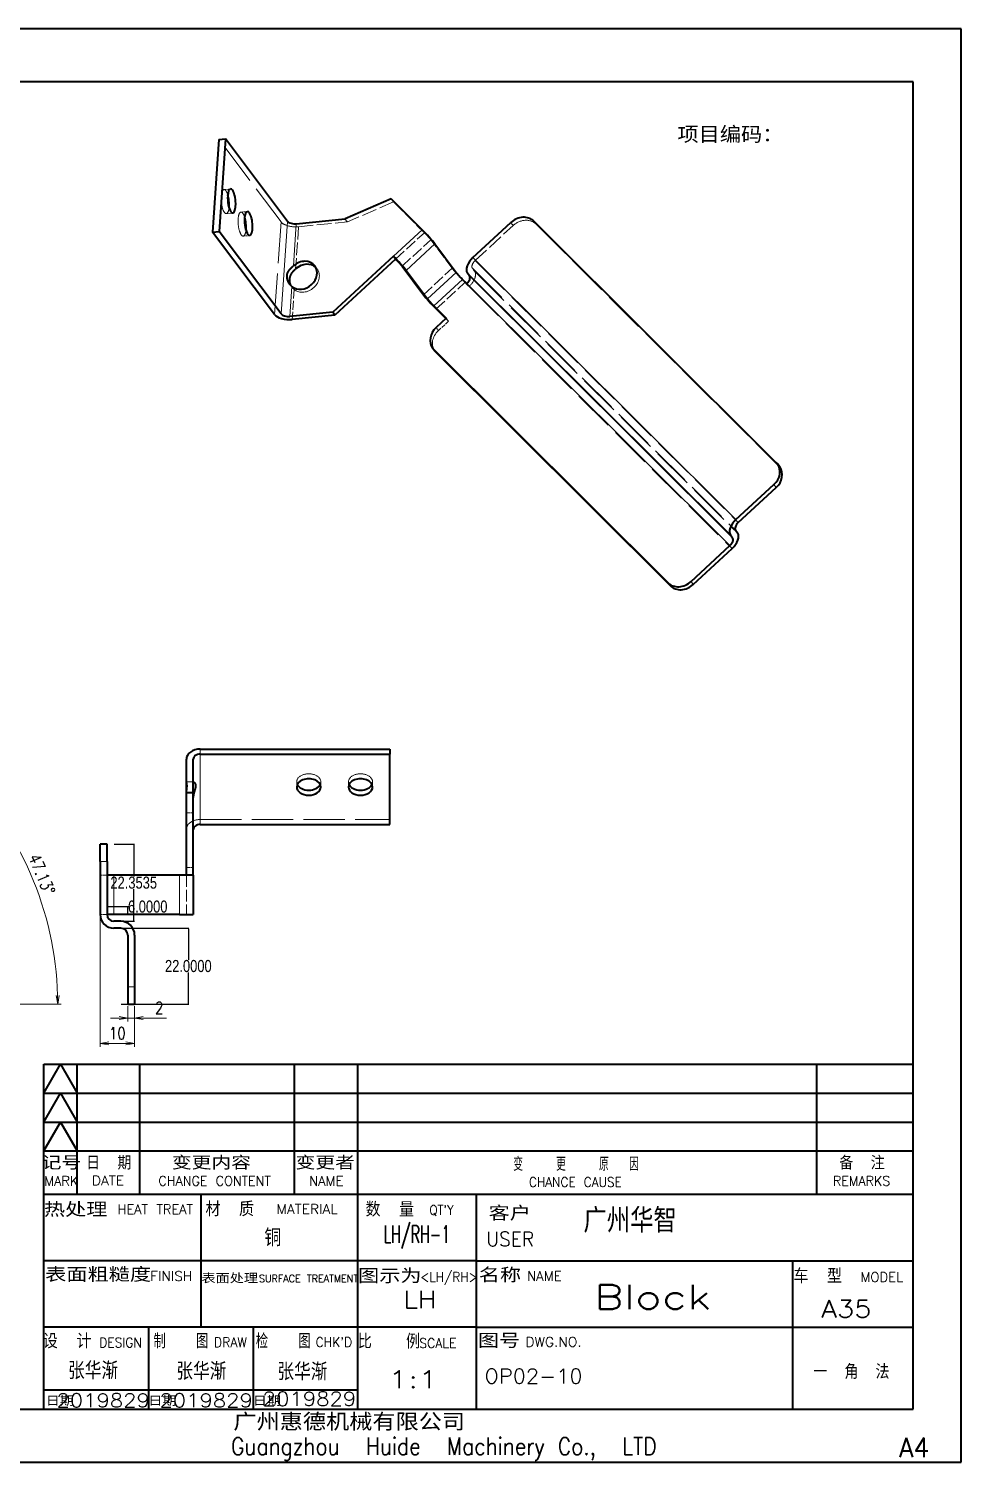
# Model space of a CAD drawing. Extents: x 101112 to 102986, y -48524 to -47445.
# Drawn here: x 102715.4 to 102985.8, y -48370.8 to -47955 of the extents above; entities that cross this region are included whole.
import ezdxf
from ezdxf.enums import TextEntityAlignment as Align

# ---------------------------------------------------------------- set-up
doc = ezdxf.new("R2010")
doc.units = 0
doc.header["$MEASUREMENT"] = 0
doc.linetypes.add('DASHED', pattern=[15, 12, -3])
doc.styles.add('DIM', font='romans.shx', dxfattribs={"width": 0.8, "bigfont": 'bigfont.shx'})
doc.styles.add('HD', font='txt.shx', dxfattribs={"bigfont": 'gbcbig.shx'})
doc.styles.get("Standard").update_dxf_attribs({"font": 'FSGB2312.ttf', "width": 0.8, "height": 3.5})
doc.dimstyles.new('DEH 1-1', dxfattribs={"dimtxt": 3.5, "dimasz": 2.5, "dimexe": 1, "dimexo": 0.625, "dimgap": 1.2, "dimtad": 3, "dimdsep": 46, "dimtxsty": 'DIM', "dimblk": 'OPEN', "dimcen": 0, "dimclrd": 8, "dimclre": 8, "dimclrt": 2, "dimazin": 2, "dimtfac": 0.5, "dimtmove": 0, "dimatfit": 3, "dimldrblk": 'OPEN', "dimfxl": 0, "dimtolj": 2, "dimlwd": 13, "dimlwe": 13, "dimarcsym": 0})
doc.dimstyles.new('DEH 1-1$0', dxfattribs={"dimtxt": 3.5, "dimasz": 2.5, "dimexe": 1, "dimexo": 0.625, "dimgap": 1.2, "dimtad": 3, "dimdsep": 46, "dimtxsty": 'DIM', "dimblk": 'OPEN', "dimcen": 0, "dimclrd": 8, "dimclre": 8, "dimclrt": 2, "dimazin": 2, "dimtfac": 0.5, "dimtmove": 0, "dimatfit": 3, "dimldrblk": 'OPEN', "dimfxl": 0, "dimtolj": 2, "dimlwd": 13, "dimlwe": 13, "dimarcsym": 0})
doc.dimstyles.get("Standard").update_dxf_attribs({"dimtxt": 0.18, "dimasz": 0.18, "dimexe": 0.18, "dimexo": 0.0625, "dimgap": 0.09, "dimtad": 0, "dimtih": 1, "dimtoh": 1, "dimdec": 4, "dimzin": 0, "dimdsep": 46, "dimtxsty": 'Standard', "dimcen": 0.09, "dimadec": 0, "dimazin": 0, "dimtfac": 1, "dimtdec": 4, "dimtofl": 0, "dimtmove": 0, "dimatfit": 3, "dimfxl": 0, "dimtolj": 1, "dimtzin": 0, "dimarcsym": 0})

# ---------------------------------------------------------------- blocks, each defined once
blk = doc.blocks.new('_Open')
at = {"color": 0, "linetype": 'ByBlock', "lineweight": -2}
for p, q in [((-1, 0.17), (0, 0)), ((-1, -0.17), (0, 0)), ((0, 0), (-1, 0))]:
    blk.add_line(p, q, dxfattribs=at)
blk = doc.blocks.new('*D295')
at = {"color": 8, "linetype": 'ByBlock', "lineweight": 13, "transparency": 16777216}
for p, q in [((102744.11, -48238.48), (102744.11, -48242.93)), ((102746.11, -48238.48), (102746.11, -48242.93)), ((102741.61, -48241.93), (102739.11, -48241.93)), ((102744.11, -48241.93), (102746.11, -48241.93)), ((102748.61, -48241.93), (102755.38, -48241.93))]:
    blk.add_line(p, q, dxfattribs=at)
at = {"layer": 'Defpoints', "color": 0, "transparency": 16777216}
for p in [(102744.11, -48237.86), (102746.11, -48237.86), (102746.11, -48241.93)]:
    blk.add_point(p, dxfattribs=at)
at = {"color": 8, "lineweight": 13, "transparency": 16777216, "xscale": 2.5, "yscale": 2.5, "zscale": 2.5}
blk.add_blockref('_Open', (102744.11, -48241.93), dxfattribs=at)
at = {"color": 8, "lineweight": 13, "transparency": 16777216, "xscale": 2.5, "yscale": 2.5, "zscale": 2.5, "rotation": 180}
blk.add_blockref('_Open', (102746.11, -48241.93), dxfattribs=at)
at = {"color": 2, "transparency": 16777216, "insert": (102753.24, -48238.98), "char_height": 3.5, "attachment_point": 5, "style": 'DIM'}
blk.add_mtext('\\A2;2', dxfattribs=at)
blk = doc.blocks.new('*D296')
at = {"color": 8, "linetype": 'ByBlock', "lineweight": 13, "transparency": 16777216}
for p, q in [((102736.11, -48212.48), (102736.11, -48250.28)), ((102746.11, -48238.48), (102746.11, -48250.28)), ((102743.61, -48249.28), (102738.61, -48249.28))]:
    blk.add_line(p, q, dxfattribs=at)
at = {"layer": 'Defpoints', "color": 0, "transparency": 16777216}
for p in [(102736.11, -48211.86), (102746.11, -48237.86), (102736.11, -48249.28)]:
    blk.add_point(p, dxfattribs=at)
at = {"color": 8, "lineweight": 13, "transparency": 16777216, "xscale": 2.5, "yscale": 2.5, "zscale": 2.5, "rotation": 180}
blk.add_blockref('_Open', (102736.11, -48249.28), dxfattribs=at)
at = {"color": 8, "lineweight": 13, "transparency": 16777216, "xscale": 2.5, "yscale": 2.5, "zscale": 2.5}
blk.add_blockref('_Open', (102746.11, -48249.28), dxfattribs=at)
at = {"color": 2, "transparency": 16777216, "insert": (102741.11, -48246.33), "char_height": 3.5, "attachment_point": 5, "style": 'DIM'}
blk.add_mtext('\\A2;10', dxfattribs=at)
blk = doc.blocks.new('*D297')
at = {"color": 8, "lineweight": 13, "transparency": 16777216}
for p, q in [((102676.81, -48186.81), (102694.33, -48167.95)), ((102633.07, -48237.86), (102724.82, -48237.86))]:
    blk.add_line(p, q, dxfattribs=at)
blk.add_arc((102629.42, -48237.86), 94.39, 1.5175, 45.6086, dxfattribs=at)
at = {"layer": 'Defpoints', "color": 0, "transparency": 16777216}
for p in [(102676.39, -48187.27), (102709.98, -48188.65), (102666.18, -48198.26), (102514.45, -48237.86), (102632.45, -48237.86)]:
    blk.add_point(p, dxfattribs=at)
at = {"color": 8, "lineweight": 13, "transparency": 16777216, "xscale": 2.5, "yscale": 2.5, "zscale": 2.5}
for p, rotation in [((102693.65, -48168.68), 136.3673585992794), ((102723.82, -48237.86), 270.7587577029828)]:
    blk.add_blockref('_Open', p, dxfattribs=dict(at, rotation=rotation))
at = {"color": 2, "transparency": 16777216, "insert": (102719.2, -48200.23), "char_height": 3.5, "attachment_point": 5, "rotation": 292.7382, "style": 'DIM'}
blk.add_mtext('\\A2;47.13\\M+1818B', dxfattribs=at)
blk = doc.blocks.new('*D342')
at = {"color": 0, "linetype": 'ByBlock', "lineweight": -2, "transparency": 16777216}
for p, q in [((102742.17, -48215.86), (102761.87, -48215.86)), ((102761.69, -48216.04), (102761.69, -48225.02)), ((102761.69, -48237.68), (102761.69, -48228.7)), ((102742.17, -48237.86), (102761.87, -48237.86))]:
    blk.add_line(p, q, dxfattribs=at)
at = {"color": 0, "transparency": 16777216}
for points in [[(102761.66, -48216.04), (102761.72, -48216.04), (102761.69, -48215.86)], [(102761.66, -48237.68), (102761.72, -48237.68), (102761.69, -48237.86)]]:
    blk.add_solid(points, dxfattribs=at)
at = {"layer": 'Defpoints', "color": 0, "transparency": 16777216}
for p in [(102742.11, -48215.86), (102742.11, -48237.86), (102761.69, -48237.86)]:
    blk.add_point(p, dxfattribs=at)
at = {"color": 0, "transparency": 16777216, "insert": (102761.69, -48226.86), "char_height": 3.5, "attachment_point": 5}
blk.add_mtext('\\A1;22.0000', dxfattribs=at)
blk = doc.blocks.new('*D343')
at = {"color": 0, "linetype": 'ByBlock', "lineweight": -2, "transparency": 16777216}
for p, q in [((102738.11, -48211.8), (102738.11, -48209.44)), ((102738.29, -48209.62), (102743.93, -48209.62)), ((102744.11, -48211.8), (102744.11, -48209.44)), ((102744.11, -48209.62), (102744.29, -48209.62))]:
    blk.add_line(p, q, dxfattribs=at)
at = {"color": 0, "transparency": 16777216}
for points in [[(102738.29, -48209.59), (102738.29, -48209.65), (102738.11, -48209.62)], [(102743.93, -48209.59), (102743.93, -48209.65), (102744.11, -48209.62)]]:
    blk.add_solid(points, dxfattribs=at)
at = {"layer": 'Defpoints', "color": 0, "transparency": 16777216}
for p in [(102738.11, -48211.86), (102744.11, -48209.62), (102744.11, -48211.86)]:
    blk.add_point(p, dxfattribs=at)
at = {"color": 0, "transparency": 16777216, "insert": (102749.91, -48209.62), "char_height": 3.5, "attachment_point": 5}
blk.add_mtext('\\A1;6.0000', dxfattribs=at)
blk = doc.blocks.new('*D345')
at = {"color": 0, "linetype": 'ByBlock', "lineweight": -2, "transparency": 16777216}
for p, q in [((102740.17, -48191.5), (102746.03, -48191.5)), ((102745.85, -48191.68), (102745.85, -48200.84)), ((102745.85, -48213.68), (102745.85, -48204.52)), ((102740.17, -48213.86), (102746.03, -48213.86))]:
    blk.add_line(p, q, dxfattribs=at)
at = {"color": 0, "transparency": 16777216}
for points in [[(102745.82, -48191.68), (102745.88, -48191.68), (102745.85, -48191.5)], [(102745.82, -48213.68), (102745.88, -48213.68), (102745.85, -48213.86)]]:
    blk.add_solid(points, dxfattribs=at)
at = {"layer": 'Defpoints', "color": 0, "transparency": 16777216}
for p in [(102740.11, -48191.5), (102745.85, -48191.5), (102740.11, -48213.86)]:
    blk.add_point(p, dxfattribs=at)
at = {"color": 0, "transparency": 16777216, "insert": (102745.85, -48202.68), "char_height": 3.5, "attachment_point": 5}
blk.add_mtext('\\A1;22.3535', dxfattribs=at)

msp = doc.modelspace()

# ---------------------------------------------------------------- linework, layer by layer
at = {"color": 30, "lineweight": 35}
for p, q in [((102985.82799, -47954.98158), (102397.82799, -47954.98158)), ((102985.82799, -48370.78158), (102985.82799, -47954.98158)), ((102770.57556, -47987.11158), (102768.71146, -48013.97976)), ((102772.46133, -47986.92749), (102770.59722, -48013.79567)), ((102790.46146, -48010.86467), (102772.46133, -47986.92749)), ((102932.17584, -48080.8591), (102861.84917, -48010.79991)), ((102786.71159, -48037.91694), (102768.71146, -48013.97976)), ((102788.59736, -48037.73285), (102770.59722, -48013.79567)), ((102821.14737, -48020.9641), (102803.54883, -48037.20763)), ((102821.80192, -48021.83454), (102804.20338, -48038.07807)), ((102832.8616, -48048.02923), (102900.80432, -48115.71353)), ((102901.45887, -48116.58397), (102833.51615, -48048.89967)), ((102765.11069, -48163.92673), (102820.11069, -48163.92673)), ((102765.11069, -48165.39244), (102820.11069, -48165.39244)), ((102820.11069, -48185.80405), (102820.11069, -48165.39244)), ((102761.11069, -48200.50467), (102761.11069, -48176.50467)), ((102763.11069, -48200.50467), (102763.11069, -48176.50467)), ((102765.11069, -48185.80405), (102820.11069, -48185.80405)), ((102397.82799, -48370.78158), (102985.82799, -48370.78158))]:
    msp.add_line(p, q, dxfattribs=at)
at = {"color": 7, "lineweight": 35}
for p, q in [((102985.82799, -47954.98158), (102397.82799, -47954.98158)), ((102985.82799, -48370.78158), (102985.82799, -47954.98158)), ((102971.82799, -47970.38158), (102425.82799, -47970.38158)), ((102971.82799, -48355.38158), (102971.82799, -47970.38158)), ((102971.82799, -48293.08158), (102719.82799, -48293.08158)), ((102425.82799, -48355.38158), (102971.82799, -48355.38158)), ((102397.82799, -48370.78158), (102985.82799, -48370.78158))]:
    msp.add_line(p, q, dxfattribs=at)
at = {"color": 30, "lineweight": 35, "ltscale": 0.047368}
for p, q in [((102770.57556, -47987.11158), (102772.46133, -47986.92749)), ((102768.71146, -48013.97976), (102770.59722, -48013.79567))]:
    msp.add_line(p, q, dxfattribs=at)
at = {"color": 30, "linetype": 'DASHED', "lineweight": 13}
for p, q in [((102788.57569, -48011.04875), (102770.57556, -47987.11158)), ((102788.57569, -48011.04875), (102786.71159, -48037.91694)), ((102862.50372, -48011.67035), (102932.83039, -48081.72954)), ((102844.04633, -48024.46208), (102920.33289, -48100.45849)), ((102844.85833, -48022.23801), (102921.14489, -48098.23442)), ((102844.70088, -48025.33253), (102920.98744, -48101.32893)), ((102843.07689, -48029.78066), (102919.36345, -48105.77707)), ((102765.11069, -48184.33834), (102765.11069, -48163.92673)), ((102765.11069, -48184.33834), (102820.11069, -48184.33834))]:
    msp.add_line(p, q, dxfattribs=at)
at = {"color": 30, "linetype": 'DASHED', "lineweight": 13, "ltscale": 0.047368}
for p, q in [((102772.02313, -48001.65722), (102773.90889, -48001.47313)), ((102776.93225, -48008.18554), (102778.81802, -48008.00145)), ((102772.70329, -48008.6241), (102774.58906, -48008.44001)), ((102777.61242, -48015.15242), (102779.49819, -48014.96833))]:
    msp.add_line(p, q, dxfattribs=at)
at = {"color": 30, "lineweight": 35, "ltscale": 0.364715}
msp.add_line((102820.53272, -48004.37408), (102807.14503, -48010.17036), dxfattribs=at)
at = {"color": 30, "linetype": 'DASHED', "lineweight": 13, "ltscale": 0.364715}
msp.add_line((102821.18727, -48005.24453), (102807.79958, -48011.0408), dxfattribs=at)
at = {"color": 30, "lineweight": 35, "ltscale": 0.31547}
msp.add_line((102829.47256, -48013.27991), (102820.53272, -48004.37408), dxfattribs=at)
at = {"color": 30, "linetype": 'DASHED', "lineweight": 13, "ltscale": 0.027227}
for p, q in [((102820.53272, -48004.37408), (102821.18727, -48005.24453)), ((102807.14503, -48010.17036), (102807.79958, -48011.0408)), ((102855.85741, -48012.08581), (102855.20286, -48011.21537)), ((102862.50372, -48011.67035), (102861.84917, -48010.79991)), ((102798.37062, -48023.79556), (102799.02517, -48024.666)), ((102844.70088, -48025.33253), (102844.04633, -48024.46208)), ((102843.07689, -48029.78066), (102842.42234, -48028.91022)), ((102837.13566, -48039.83974), (102836.48111, -48038.9693)), ((102834.20257, -48042.54699), (102833.54802, -48041.67655)), ((102932.83039, -48081.72954), (102932.17584, -48080.8591))]:
    msp.add_line(p, q, dxfattribs=at)
at = {"color": 30, "linetype": 'DASHED', "lineweight": 13, "ltscale": 0.31547}
msp.add_line((102821.18727, -48005.24453), (102830.12711, -48014.15036), dxfattribs=at)
at = {"color": 30, "lineweight": 13}
for p, q in [((102790.46146, -48010.86467), (102788.59736, -48037.73285)), ((102844.20378, -48021.36757), (102920.49034, -48097.36398)), ((102842.42234, -48028.91022), (102918.7089, -48104.90663)), ((102842.57979, -48025.81571), (102918.86635, -48101.81212)), ((102843.23434, -48026.68615), (102919.5209, -48102.68256)), ((102765.11069, -48185.80405), (102765.11069, -48165.39244))]:
    msp.add_line(p, q, dxfattribs=at)
at = {"color": 30, "lineweight": 13, "ltscale": 0.306268}
msp.add_line((102793.00178, -48011.55102), (102792.15386, -48023.77237), dxfattribs=at)
at = {"color": 30, "linetype": 'DASHED', "lineweight": 13, "ltscale": 0.306268}
msp.add_line((102793.65633, -48012.42146), (102792.80841, -48024.64281), dxfattribs=at)
at = {"color": 30, "lineweight": 35, "ltscale": 0.355262}
msp.add_line((102793.00178, -48011.55102), (102807.14503, -48010.17036), dxfattribs=at)
at = {"color": 30, "linetype": 'DASHED', "lineweight": 13, "ltscale": 0.355262}
msp.add_line((102793.65633, -48012.42146), (102807.79958, -48011.0408), dxfattribs=at)
at = {"color": 30, "lineweight": 35, "ltscale": 0.374205}
for p, q in [((102844.20378, -48021.36757), (102855.20286, -48011.21537)), ((102920.49034, -48097.36398), (102931.48942, -48087.21177)), ((102921.14489, -48098.23442), (102932.14397, -48088.08222))]:
    msp.add_line(p, q, dxfattribs=at)
at = {"color": 30, "linetype": 'DASHED', "lineweight": 13, "ltscale": 0.374205}
msp.add_line((102844.85833, -48022.23801), (102855.85741, -48012.08581), dxfattribs=at)
at = {"color": 30, "lineweight": 13, "ltscale": 0.283235}
for p, q in [((102821.14737, -48020.9641), (102829.47256, -48013.27991)), ((102824.84042, -48025.07987), (102833.16561, -48017.39569)), ((102831.05865, -48033.34908), (102839.38384, -48025.66489)), ((102832.90518, -48035.40696), (102841.23037, -48027.72278))]:
    msp.add_line(p, q, dxfattribs=at)
at = {"color": 30, "linetype": 'DASHED', "lineweight": 13, "ltscale": 0.283235}
for p, q in [((102821.80192, -48021.83454), (102830.12711, -48014.15036)), ((102823.64844, -48023.89243), (102831.97363, -48016.20824)), ((102829.86667, -48032.16163), (102838.19186, -48024.47745)), ((102833.55973, -48036.27741), (102841.88492, -48028.59322))]:
    msp.add_line(p, q, dxfattribs=at)
at = {"color": 30, "linetype": 'DASHED', "lineweight": 13, "ltscale": 0.258658}
msp.add_line((102838.19186, -48024.47745), (102831.97363, -48016.20824), dxfattribs=at)
at = {"color": 30, "lineweight": 35, "ltscale": 0.258658}
for p, q in [((102833.16561, -48017.39569), (102839.38384, -48025.66489)), ((102823.64844, -48023.89243), (102829.86667, -48032.16163)), ((102824.84042, -48025.07987), (102831.05865, -48033.34908))]:
    msp.add_line(p, q, dxfattribs=at)
at = {"color": 30, "lineweight": 35, "ltscale": 0.027227}
for p, q in [((102821.80192, -48021.83454), (102821.14737, -48020.9641)), ((102843.23434, -48026.68615), (102842.57979, -48025.81571)), ((102804.20338, -48038.07807), (102803.54883, -48037.20763)), ((102833.18642, -48048.5208), (102832.53186, -48047.65036)), ((102933.16013, -48082.10841), (102932.50558, -48081.23797)), ((102918.86635, -48101.81212), (102919.5209, -48102.68256)), ((102920.33289, -48100.45849), (102920.98744, -48101.32893))]:
    msp.add_line(p, q, dxfattribs=at)
at = {"color": 30, "lineweight": 35, "ltscale": 0.042063}
msp.add_line((102842.42234, -48028.91022), (102841.23037, -48027.72278), dxfattribs=at)
at = {"color": 30, "linetype": 'DASHED', "lineweight": 13, "ltscale": 0.042063}
msp.add_line((102843.07689, -48029.78066), (102841.88492, -48028.59322), dxfattribs=at)
at = {"color": 30, "lineweight": 13, "ltscale": 0.216492}
msp.add_line((102791.73704, -48029.78028), (102791.13767, -48038.4192), dxfattribs=at)
at = {"color": 30, "linetype": 'DASHED', "lineweight": 13, "ltscale": 0.027959}
msp.add_line((102791.1431, -48029.15897), (102791.81526, -48030.05282), dxfattribs=at)
at = {"color": 30, "linetype": 'DASHED', "lineweight": 13, "ltscale": 0.216492}
msp.add_line((102792.39159, -48030.65072), (102791.79222, -48039.28964), dxfattribs=at)
at = {"color": 30, "lineweight": 35, "ltscale": 0.311754}
for p, q in [((102803.54883, -48037.20763), (102791.13767, -48038.4192)), ((102804.20338, -48038.07807), (102791.79222, -48039.28964))]:
    msp.add_line(p, q, dxfattribs=at)
at = {"color": 30, "lineweight": 35, "ltscale": 0.126188}
msp.add_line((102832.90518, -48035.40696), (102836.48111, -48038.9693), dxfattribs=at)
at = {"color": 30, "lineweight": 35, "ltscale": 0.099075}
msp.add_line((102833.55973, -48036.27741), (102836.36732, -48039.07432), dxfattribs=at)
at = {"color": 30, "lineweight": 35, "ltscale": 0.099788}
msp.add_line((102836.48111, -48038.9693), (102833.54802, -48041.67655), dxfattribs=at)
at = {"color": 30, "linetype": 'DASHED', "lineweight": 13, "ltscale": 0.099788}
msp.add_line((102837.13566, -48039.83974), (102834.20257, -48042.54699), dxfattribs=at)
at = {"color": 30, "linetype": 'DASHED', "lineweight": 13, "ltscale": 0.027113}
msp.add_line((102836.36732, -48039.07432), (102837.13566, -48039.83974), dxfattribs=at)
at = {"color": 30, "lineweight": 13, "ltscale": 0.027227}
for p, q in [((102833.51615, -48048.89967), (102832.8616, -48048.02923)), ((102932.14397, -48088.08222), (102931.48942, -48087.21177)), ((102900.80432, -48115.71353), (102901.45887, -48116.58397)), ((102907.45062, -48115.29807), (102908.10517, -48116.16851))]:
    msp.add_line(p, q, dxfattribs=at)
at = {"color": 30, "lineweight": 35, "ltscale": 0.383023}
for p, q in [((102907.45062, -48115.29807), (102918.7089, -48104.90663)), ((102908.10517, -48116.16851), (102919.36345, -48105.77707))]:
    msp.add_line(p, q, dxfattribs=at)
at = {"color": 30, "lineweight": 35, "ltscale": 0.036643}
msp.add_line((102820.11069, -48163.92673), (102820.11069, -48165.39244), dxfattribs=at)
at = {"color": 30, "lineweight": 35, "ltscale": 0.241163}
for p, q in [((102761.11069, -48176.50467), (102761.11069, -48166.85815)), ((102763.11069, -48176.50467), (102763.11069, -48166.85815))]:
    msp.add_line(p, q, dxfattribs=at)
at = {"color": 30, "linetype": 'DASHED', "lineweight": 13, "ltscale": 0.05028}
msp.add_line((102763.13299, -48173.40173), (102761.1218, -48173.40173), dxfattribs=at)
at = {"color": 30, "linetype": 'DASHED', "lineweight": 13, "ltscale": 0.036643}
for p, q in [((102793.11069, -48173.45215), (102793.11069, -48174.91786)), ((102800.11069, -48173.45215), (102800.11069, -48174.91786)), ((102808.11069, -48173.45215), (102808.11069, -48174.91786)), ((102815.11069, -48173.45215), (102815.11069, -48174.91786))]:
    msp.add_line(p, q, dxfattribs=at)
at = {"color": 30, "lineweight": 35, "ltscale": 0.05}
for p, q in [((102761.11069, -48176.50467), (102763.11069, -48176.50467)), ((102738.11069, -48191.50467), (102736.11069, -48191.50467)), ((102740.11069, -48200.50467), (102738.11069, -48200.50467)), ((102740.11069, -48211.85815), (102738.11069, -48211.85815)), ((102742.11069, -48213.85815), (102740.11069, -48213.85815)), ((102742.11069, -48215.85815), (102740.11069, -48215.85815)), ((102744.11069, -48237.85815), (102746.11069, -48237.85815))]:
    msp.add_line(p, q, dxfattribs=at)
at = {"color": 30, "linetype": 'DASHED', "lineweight": 13, "ltscale": 0.05}
for p, q in [((102763.11069, -48182.40173), (102761.11069, -48182.40173)), ((102736.11069, -48196.50467), (102738.11069, -48196.50467)), ((102763.11069, -48198.26255), (102761.11069, -48198.26255)), ((102736.11069, -48200.50467), (102738.11069, -48200.50467)), ((102736.11069, -48211.85815), (102738.11069, -48211.85815)), ((102744.11069, -48232.85815), (102746.11069, -48232.85815))]:
    msp.add_line(p, q, dxfattribs=at)
at = {"color": 30, "lineweight": 35, "ltscale": 0.125}
for p, q in [((102736.11069, -48196.50467), (102736.11069, -48191.50467)), ((102738.11069, -48196.50467), (102738.11069, -48191.50467)), ((102744.11069, -48232.85815), (102744.11069, -48237.85815)), ((102746.11069, -48232.85815), (102746.11069, -48237.85815))]:
    msp.add_line(p, q, dxfattribs=at)
at = {"color": 30, "lineweight": 35, "ltscale": 0.383837}
for p, q in [((102736.11069, -48196.50467), (102736.11069, -48211.85815)), ((102738.11069, -48196.50467), (102738.11069, -48211.85815))]:
    msp.add_line(p, q, dxfattribs=at)
at = {"color": 30, "lineweight": 13, "ltscale": 0.05}
for p, q in [((102738.11069, -48196.50467), (102736.11069, -48196.50467)), ((102744.11069, -48232.85815), (102746.11069, -48232.85815))]:
    msp.add_line(p, q, dxfattribs=at)
at = {"color": 30, "linetype": 'DASHED', "lineweight": 13, "ltscale": 0.283837}
for p, q in [((102740.11069, -48200.50467), (102740.11069, -48211.85815)), ((102759.11069, -48200.50467), (102759.11069, -48211.85815)), ((102761.11069, -48200.50467), (102761.11069, -48211.85815))]:
    msp.add_line(p, q, dxfattribs=at)
at = {"color": 30, "lineweight": 13, "ltscale": 0.283837}
for p, q in [((102740.11069, -48200.50467), (102740.11069, -48211.85815)), ((102759.11069, -48200.50467), (102759.11069, -48211.85815))]:
    msp.add_line(p, q, dxfattribs=at)
at = {"color": 30, "lineweight": 35, "ltscale": 0.475}
for p, q in [((102759.11069, -48200.50467), (102740.11069, -48200.50467)), ((102759.11069, -48211.85815), (102740.11069, -48211.85815))]:
    msp.add_line(p, q, dxfattribs=at)
at = {"color": 30, "lineweight": 35, "ltscale": 0.1}
for p, q in [((102763.11069, -48200.50467), (102759.11069, -48200.50467)), ((102759.11069, -48211.85815), (102763.11069, -48211.85815))]:
    msp.add_line(p, q, dxfattribs=at)
at = {"color": 30, "lineweight": 35, "ltscale": 0.283837}
msp.add_line((102763.11069, -48200.50467), (102763.11069, -48211.85815), dxfattribs=at)
at = {"color": 30, "lineweight": 35, "ltscale": 0.375}
for p, q in [((102744.11069, -48217.85815), (102744.11069, -48232.85815)), ((102746.11069, -48217.85815), (102746.11069, -48232.85815))]:
    msp.add_line(p, q, dxfattribs=at)
at = {"color": 9, "lineweight": 35}
for p, q in [((102719.82799, -48255.28158), (102971.82799, -48255.28158)), ((102719.82799, -48355.38158), (102719.82799, -48255.28158)), ((102729.42915, -48293.08158), (102729.42915, -48255.28158)), ((102747.62915, -48293.08158), (102747.62915, -48255.28158)), ((102792.42915, -48293.08158), (102792.42915, -48255.28158)), ((102810.82799, -48355.38158), (102810.82799, -48255.28158)), ((102943.82799, -48255.28158), (102943.82799, -48293.08158)), ((102719.82799, -48263.68158), (102971.82799, -48263.68158)), ((102719.82799, -48272.08158), (102971.82799, -48272.08158)), ((102719.82799, -48280.48158), (102971.82799, -48280.48158)), ((102719.82799, -48280.48158), (102971.82799, -48280.48158)), ((102971.82799, -48293.08158), (102719.82799, -48293.08158)), ((102845.12799, -48293.08158), (102845.12799, -48355.38158)), ((102845.12799, -48312.33158), (102719.82799, -48312.33158)), ((102845.12799, -48312.33158), (102971.82799, -48312.33158)), ((102936.82799, -48312.33158), (102936.82799, -48355.38158)), ((102845.12799, -48331.58158), (102719.82799, -48331.58158)), ((102750.17999, -48331.58158), (102750.17999, -48355.38158)), ((102780.50399, -48331.58158), (102780.50399, -48355.38158)), ((102845.12799, -48331.58158), (102971.82799, -48331.58158)), ((102719.82799, -48349.78158), (102810.82799, -48349.78158))]:
    msp.add_line(p, q, dxfattribs=at)
at = {"color": 9, "lineweight": 35, "ltscale": 0.241875}
for p, q in [((102719.82799, -48263.68158), (102724.62857, -48255.28158)), ((102724.62857, -48255.28158), (102729.42915, -48263.68158)), ((102719.82799, -48272.08158), (102724.62857, -48263.68158)), ((102724.62857, -48263.68158), (102729.42915, -48272.08158)), ((102719.82799, -48280.48158), (102724.62857, -48272.08158)), ((102724.62857, -48272.08158), (102729.42915, -48280.48158))]:
    msp.add_line(p, q, dxfattribs=at)
at = {"color": 9, "lineweight": 35, "ltscale": 0.48125}
for p, q in [((102765.32799, -48293.08158), (102765.32799, -48312.33158)), ((102765.32799, -48312.33158), (102765.32799, -48331.58158))]:
    msp.add_line(p, q, dxfattribs=at)
at = {"color": 30, "lineweight": 35}
for centre, radius, start, end in [((102793.91583, -48027.10705), 3.44904, 216.5028309, 230.818556), ((102763.12942, -48173.42049), 0.01884, 79.2357492, 181.8221382), ((102740.11069, -48211.85815), 4, 180, 270), ((102740.11069, -48211.85815), 2, 180, 270), ((102742.11069, -48217.85815), 4, 0, 90), ((102742.11069, -48217.85815), 2, 0, 90)]:
    msp.add_arc(centre, radius, start, end, dxfattribs=at)
at = {"color": 30, "linetype": 'DASHED', "lineweight": 13}
for centre, radius, start, end in [((102794.74527, -48027.85243), 3.66426, 208.1486835, 216.9060565), ((102794.47341, -48028.06915), 3.31657, 216.7325866, 231.1166814), ((102761.12575, -48173.41616), 0.01535, 105.3276017, 198.1374184)]:
    msp.add_arc(centre, radius, start, end, dxfattribs=at)
for centre, major_axis, ratio, start_param, end_param in [((102772.36321, -48005.14068), (-0.34005, 3.48344), 0.320152818, 1.087207176, 2.658003503), ((102772.36321, -48005.14068), (0.34005, -3.48344), 0.320152818, 3.141618791, 4.22879983), ((102772.36321, -48005.14068), (0.34005, -3.48344), 0.320152818, 2.658003503, 3.141618791), ((102772.36321, -48005.14068), (-0.34005, 3.48344), 0.320152818, 5.277627882, 5.799596156), ((102772.36321, -48005.14068), (-0.34005, 3.48344), 0.320152818, 3.141618791, 4.147297728), ((102777.27233, -48011.669), (0.34005, -3.48344), 0.320152818, 3.141618791, 4.22879983), ((102777.27233, -48011.669), (0.34005, -3.48344), 0.320152818, 2.658003503, 3.141618791), ((102772.36321, -48005.14068), (-0.34005, 3.48344), 0.320152818, 2.658003503, 3.141618791), ((102777.27233, -48011.669), (-0.34005, 3.48344), 0.320152818, 1.087207176, 2.658003503), ((102777.27233, -48011.669), (-0.34005, 3.48344), 0.320152818, 5.277627882, 5.799596156), ((102792.34722, -48010.6806), (3.99041, -0.27685), 0.440487021, 3.50623302, 5.077029347), ((102858.83733, -48015.05444), (-3.99621, -3.00505), 0.838733186, 3.261385881, 4.832182208), ((102777.27233, -48011.669), (-0.34005, 3.48344), 0.320152818, 2.658003503, 3.141618791), ((102777.27233, -48011.669), (-0.34005, 3.48344), 0.320152818, 3.141618791, 4.147297728), ((102830.78167, -48015.02081), (1.3565, -1.46966), 0.065076609, 0.572563525, 2.143359852), ((102795.42864, -48027.37066), (-3.59659, -2.70454), 0.838733186, 0.212571466, 3.141623534), ((102795.42864, -48027.37066), (-3.59659, -2.70454), 0.838733186, 3.141623534, 3.286606788), ((102840.5758, -48026.85235), (2.71301, -2.93932), 0.065076609, 3.714156179, 5.284952506), ((102845.51287, -48023.10845), (-1.41152, -1.41691), 0.540640063, 4.634954952, 6.205751279), ((102841.76781, -48028.03979), (2.82303, 2.83381), 0.540640063, 4.634954952, 6.205751279), ((102837.18249, -48045.51562), (3.99621, 3.00505), 0.838733186, 1.690589555, 3.141637168), ((102929.16405, -48085.11358), (-3.99621, -3.00505), 0.838733186, 3.141637168, 3.261385881), ((102796.6107, -48173.45221), (3.5, 0), 0.680386894, 0, 3.141592654), ((102796.6107, -48173.45221), (3.5, 0), 0.680386894, 3.141592654, 3.454557124), ((102796.6107, -48173.45221), (-3.5, 0), 0.680386894, 2.828628368, 3.141592654), ((102811.6107, -48173.45221), (3.5, 0), 0.680386894, 0, 3.141592654), ((102811.6107, -48173.45221), (3.5, 0), 0.680386894, 3.141592654, 3.454557124), ((102811.6107, -48173.45221), (-3.5, 0), 0.680386894, 2.828628368, 3.141592654), ((102765.1107, -48187.26972), (-4, 0), 0.732853106, 4.71238898, 6.283185307)]:
    msp.add_ellipse(centre, major_axis=major_axis, ratio=ratio, start_param=start_param, end_param=end_param, dxfattribs=at)
at = {"color": 30, "lineweight": 35}
for centre, major_axis, ratio, start_param, end_param in [((102774.24895, -48004.9566), (-0.34005, 3.48344), 0.320152818, 1.087207176, 2.658003503), ((102774.24895, -48004.9566), (0.34005, -3.48344), 0.320152818, 3.141618791, 4.22879983), ((102772.36321, -48005.14068), (-0.34005, 3.48344), 0.320152818, 4.147297728, 5.277627882), ((102774.24895, -48004.9566), (0.34005, -3.48344), 0.320152818, 2.658003503, 3.141618791), ((102774.24895, -48004.9566), (-0.34005, 3.48344), 0.320152818, 3.141618791, 5.799596156), ((102774.24895, -48004.9566), (-0.34005, 3.48344), 0.320152818, 2.658003503, 3.141618791), ((102779.15807, -48011.48492), (0.34005, -3.48344), 0.320152818, 3.141618791, 4.22879983), ((102779.15807, -48011.48492), (0.34005, -3.48344), 0.320152818, 2.658003503, 3.141618791), ((102779.15807, -48011.48492), (-0.34005, 3.48344), 0.320152818, 1.087207176, 2.658003503), ((102777.27233, -48011.669), (-0.34005, 3.48344), 0.320152818, 4.147297728, 5.277627882), ((102779.15807, -48011.48492), (-0.34005, 3.48344), 0.320152818, 3.141618791, 5.799596156), ((102792.34722, -48010.6806), (1.9952, -0.13843), 0.440487021, 3.50623302, 5.077029347), ((102858.18279, -48014.18395), (-3.99621, -3.00505), 0.838733186, 3.261385881, 4.832182208), ((102779.15807, -48011.48492), (-0.34005, 3.48344), 0.320152818, 2.658003503, 3.141618791), ((102830.78167, -48015.02081), (2.71301, -2.93932), 0.065076609, 0.572563525, 2.143359852), ((102794.7741, -48026.50018), (-3.59659, -2.70454), 0.838733186, 0.212571466, 3.141623534), ((102794.7741, -48026.50018), (-3.59659, -2.70454), 0.838733186, 3.141623534, 4.813619429), ((102795.42864, -48027.37066), (-3.59659, -2.70454), 0.838733186, 3.286606788, 4.813619429), ((102822.45647, -48022.70501), (-2.71301, 2.93932), 0.065076609, 3.714156179, 5.284952506), ((102822.45647, -48022.70501), (-1.3565, 1.46966), 0.065076609, 3.714156179, 5.284952506), ((102845.51287, -48023.10845), (-2.82303, -2.83381), 0.540640063, 4.634954952, 6.205751279), ((102840.5758, -48026.85235), (-1.3565, 1.46966), 0.065076609, 0.572563525, 2.143359852), ((102841.76781, -48028.03979), (1.41152, 1.41691), 0.540640063, 4.634954952, 6.205751279), ((102832.2506, -48034.53649), (-2.71301, 2.93932), 0.065076609, 0.572563525, 2.143359852), ((102832.2506, -48034.53649), (-1.3565, 1.46966), 0.065076609, 0.572563525, 2.143359852), ((102790.48315, -48037.54876), (3.99041, -0.27685), 0.440487021, 3.50623302, 5.077029347), ((102790.48315, -48037.54876), (1.9952, -0.13843), 0.440487021, 3.50623302, 5.077029347), ((102836.52795, -48044.64513), (3.99621, 3.00505), 0.838733186, 1.690589555, 3.141637168), ((102836.52795, -48044.64513), (3.99621, 3.00505), 0.838733186, 3.141637168, 3.261385881), ((102837.18249, -48045.51562), (3.99621, 3.00505), 0.838733186, 3.141637168, 3.261385881), ((102928.50945, -48084.24316), (-3.99621, -3.00505), 0.838733186, 1.690589555, 3.141637168), ((102929.16405, -48085.11358), (-3.99621, -3.00505), 0.838733186, 1.690589555, 3.141637168), ((102928.50945, -48084.24316), (-3.99621, -3.00505), 0.838733186, 3.141637168, 3.261385881), ((102921.79943, -48099.10485), (2.82303, 2.83381), 0.540640063, 1.493362298, 3.064158625), ((102921.79943, -48099.10485), (1.41152, 1.41691), 0.540640063, 1.493362298, 3.064158625), ((102918.05437, -48104.03619), (-1.41152, -1.41691), 0.540640063, 1.493362298, 3.064158625), ((102918.05437, -48104.03619), (-2.82303, -2.83381), 0.540640063, 1.493362298, 3.064158625), ((102904.4707, -48112.32946), (3.99621, 3.00505), 0.838733186, 3.261385881, 4.832182208), ((102905.12524, -48113.19988), (3.99621, 3.00505), 0.838733186, 3.261385881, 4.832182208), ((102765.1107, -48166.85809), (-4, 0), 0.732853106, 4.71238898, 6.283185307), ((102765.1107, -48166.85809), (-2, 0), 0.732853106, 4.71238898, 6.283185307), ((102796.6107, -48174.91791), (3.5, 0), 0.680386894, 0, 3.141592654), ((102796.6107, -48173.45221), (3.5, 0), 0.680386894, 3.454557124, 4.71238898), ((102796.6107, -48173.45221), (-3.5, 0), 0.680386894, 1.570796327, 2.828628368), ((102811.6107, -48174.91791), (3.5, 0), 0.680386894, 0, 3.141592654), ((102811.6107, -48173.45221), (3.5, 0), 0.680386894, 3.454557124, 4.71238898), ((102811.6107, -48173.45221), (-3.5, 0), 0.680386894, 1.570796327, 2.828628368), ((102796.6107, -48174.91791), (3.5, 0), 0.680386894, 3.141592654, 4.71238898), ((102796.6107, -48174.91791), (-3.5, 0), 0.680386894, 1.570796327, 3.141592654), ((102811.6107, -48174.91791), (3.5, 0), 0.680386894, 3.141592654, 4.71238898), ((102811.6107, -48174.91791), (-3.5, 0), 0.680386894, 1.570796327, 3.141592654), ((102765.1107, -48187.26972), (-2, 0), 0.732853106, 4.71238898, 6.283185307)]:
    msp.add_ellipse(centre, major_axis=major_axis, ratio=ratio, start_param=start_param, end_param=end_param, dxfattribs=at)
for points, knots in [([(102791.1431, -48029.15897), (102791.00438, -48028.9745), (102790.87435, -48028.77411), (102790.75466, -48028.5589), (102790.59317, -48028.21561), (102790.46743, -48027.84553), (102790.42931, -48027.71698), (102790.36294, -48027.45245), (102790.32091, -48027.17863), (102790.30677, -48027.03889), (102790.29482, -48026.75783), (102790.31723, -48026.48125), (102790.33765, -48026.34458), (102790.3946, -48026.08395), (102790.48033, -48025.84143), (102790.52893, -48025.72586), (102790.73916, -48025.28966), (102791.01722, -48024.90988), (102791.24486, -48024.64547), (102791.56918, -48024.31151), (102791.90625, -48023.99645), (102791.98888, -48023.92068), (102792.0715, -48023.84604), (102792.15386, -48023.77237)], [0, 0, 0, 0, 0, 0, 2.477133827, 2.477133827, 2.477133827, 3.74771189, 3.74771189, 3.74771189, 5.039689168, 5.039689168, 5.039689168, 6.336321007, 6.336321007, 6.336321007, 7.606708474, 7.606708474, 7.606708474, 11.319979405, 11.319979405, 11.319979405, 12.514936839, 12.514936839, 12.514936839, 12.514936839, 12.514936839, 12.514936839]), ([(102791.51438, -48029.5811), (102791.36076, -48029.29431), (102791.23785, -48028.98949), (102791.14866, -48028.6719), (102791.02849, -48027.91438), (102791.12029, -48027.15252), (102791.24482, -48026.73157), (102791.57391, -48026.02635), (102792.05845, -48025.39027), (102792.29164, -48025.12868), (102792.54364, -48024.87964), (102792.80841, -48024.64281)], [0, 0, 0, 0, 0, 0, 3.031409933, 3.031409933, 3.031409933, 7.080820395, 7.080820395, 7.080820395, 10.160360949, 10.160360949, 10.160360949, 10.160360949, 10.160360949, 10.160360949]), ([(102763.13299, -48173.40173), (102763.16527, -48173.40173), (102763.22497, -48173.42931), (102763.3048, -48173.48713), (102763.43497, -48173.61092), (102763.56541, -48173.80112), (102763.60323, -48173.86362), (102763.67561, -48174.00314), (102763.73348, -48174.17026), (102763.75736, -48174.26182), (102763.79102, -48174.46365), (102763.79119, -48174.68813), (102763.78197, -48174.80623), (102763.74754, -48175.05134), (102763.68926, -48175.30106), (102763.65566, -48175.42779), (102763.54717, -48175.81041), (102763.42744, -48176.19446), (102763.35162, -48176.45238), (102763.25022, -48176.8411), (102763.17718, -48177.23009), (102763.15653, -48177.3595), (102763.13051, -48177.56316), (102763.11615, -48177.76514), (102763.11254, -48177.83901), (102763.11069, -48177.91238), (102763.11069, -48177.98526)], [0, 0, 0, 0, 0, 0, 2.92740396, 2.92740396, 2.92740396, 4.157722574, 4.157722574, 4.157722574, 5.423795623, 5.423795623, 5.423795623, 6.738548209, 6.738548209, 6.738548209, 8.088985714, 8.088985714, 8.088985714, 10.810208218, 10.810208218, 10.810208218, 12.16762913, 12.16762913, 12.16762913, 12.954935914, 12.954935914, 12.954935914, 12.954935914, 12.954935914, 12.954935914])]:
    msp.add_open_spline(points, degree=5, knots=knots, dxfattribs=at)
at = {"color": 30, "linetype": 'DASHED', "lineweight": 13}
msp.add_open_spline([(102761.1218, -48173.40173), (102761.14721, -48173.40174), (102761.20524, -48173.47128), (102761.27337, -48173.60925), (102761.38192, -48173.98788), (102761.41598, -48174.54555), (102761.40778, -48174.85075), (102761.35135, -48175.53005), (102761.24888, -48176.282), (102761.19298, -48176.69082), (102761.13762, -48177.19514), (102761.11509, -48177.70539), (102761.1122, -48177.79867), (102761.11069, -48177.89198), (102761.11069, -48177.98526)], degree=5, knots=[0, 0, 0, 0, 0, 0, 3.54350057, 3.54350057, 3.54350057, 6.898553617, 6.898553617, 6.898553617, 10.51749627, 10.51749627, 10.51749627, 11.325445976, 11.325445976, 11.325445976, 11.325445976, 11.325445976, 11.325445976], dxfattribs=at)

# ---------------------------------------------------------------- texts
at = {"color": 9, "lineweight": 13, "width": 2.368414}
msp.add_text('项目编码：', height=4.2, dxfattribs=at).set_placement((102903.51647, -47987.67357), (102934.23619, -47987.67357), align=Align.FIT)
at = {"color": 9, "lineweight": 13, "style": 'HD'}
for s, height, width, p, p2 in [('记号', 3.92, 2.139223, (102719.15807, -48285.88231), (102730.62682, -48285.88231)), ('日 期', 3.92, 1.417204, (102732.02721, -48285.88231), (102745.18053, -48285.88231)), ('变更内容', 3.92, 2.048368, (102756.91588, -48285.88231), (102779.85338, -48285.88231)), ('变更者', 3.92, 2.061634, (102792.78111, -48285.88231), (102809.98424, -48285.88231)), ('变   更   原  因', 3.9200001, 0.861833, (102855.90123, -48286.23627), (102892.31822, -48286.23627)), ('备 注', 3.92, 1.397671, (102950.45787, -48285.88231), (102963.61119, -48285.88231)), ('MARK', 2.8, 0.967272, (102719.90318, -48290.54596), (102729.83385, -48290.54596)), ('DATE', 2.8, 0.908869, (102733.72252, -48290.44227), (102743.05357, -48290.44227)), ('CHANGE CONTENT', 2.8, 0.851013, (102753.01549, -48290.54596), (102785.58092, -48290.54596)), ('NAME', 2.8, 0.974787, (102796.68346, -48290.54596), (102806.69127, -48290.54596)), ('CHANCE CAUSE', 2.8, 0.824229, (102860.44127, -48290.89992), (102887.36607, -48290.89992)), ('REMARKS', 2.8, 0.89073, (102948.6024, -48290.54596), (102965.22936, -48290.54596)), ('热处理', 4.2, 2.072341, (102719.81432, -48299.58842), (102738.24596, -48299.58842)), ('材 质', 4.2, 1.404115, (102766.65025, -48299.42144), (102780.74303, -48299.42144)), ('数 量', 4.2, 1.404115, (102813.05846, -48299.51945), (102827.15123, -48299.51945)), ('HEAT TREAT', 2.8, 0.808406, (102741.16002, -48298.78387), (102763.04088, -48298.78387)), ('MATERIAL', 2.8, 0.863877, (102787.26451, -48298.7308), (102805.00279, -48298.7308)), ("QT'Y ", 2.8, 0.730872, (102831.61314, -48299.01045), (102840.82213, -48299.01045)), ('客户', 4.2, 2.192286, (102848.74693, -48300.67836), (102861.03502, -48300.67836)), ('USER', 4.2, 0.898247, (102848.08482, -48308.12159), (102861.91783, -48308.12159)), ('表面粗糙度', 4.2, 2.028, (102720.16002, -48318.46249), (102750.87975, -48318.46249)), ('FINISH', 2.8, 0.871303, (102750.64928, -48318.18672), (102762.84752, -48318.18672)), ('表面处理', 2.8, 2.05629, (102765.50279, -48318.86308), (102781.88658, -48318.86308)), ('图示为', 4.2, 2.094155, (102810.89928, -48318.8515), (102829.33092, -48318.8515)), ('<LH/RH>', 2.8, 0.935187, (102828.9735, -48318.41071), (102845.55748, -48318.41071)), ('名称\u3000', 4.2, 3.157852, (102845.90123, -48318.60842), (102864.33287, -48318.60842)), ('NAME', 2.8, 0.974787, (102859.9149, -48318.18694), (102869.92272, -48318.18694)), ('车 型', 4.2, 1.404115, (102937.12682, -48318.86176), (102951.21959, -48318.86176)), ('MODEL', 2.8, 0.947515, (102956.57701, -48318.45602), (102968.95787, -48318.45602)), ('SURFACE TREATMENT', 2.0999999, 0.822015, (102782.16881, -48318.53712), (102810.93932, -48318.53712)), ('设 计', 4.2, 1.410626, (102719.50475, -48337.73339), (102733.59752, -48337.73339)), (' DESIGN', 2.8, 0.828903, (102733.52135, -48337.43151), (102748.22057, -48337.43151)), ('制  图', 4.2, 1.138953, (102751.5858, -48337.73338), (102767.48424, -48337.73338)), (' DRAW', 2.8, 0.856306, (102766.70299, -48337.36086), (102778.69127, -48337.36086)), ('检  图', 4.2, 1.138953, (102781.26354, -48337.73339), (102797.16197, -48337.73339)), ("CHK'D", 2.8, 0.908705, (102798.6024, -48337.32628), (102809.20397, -48337.32628)), ('比  例\u3000', 4.2, 1.553299, (102810.85338, -48337.78758), (102832.89537, -48337.78758)), ('SCALE', 2.8, 0.829954, (102828.61998, -48337.61247), (102839.46471, -48337.61247)), ('图号', 4.2, 2.139247, (102845.64439, -48337.64073), (102857.93248, -48337.64073)), ('DWG.NO.', 2.8, 1.026252, (102859.45494, -48337.24734), (102875.73814, -48337.24734)), ('一 角 法', 4.2, 1.271132, (102942.92955, -48346.59892), (102964.97154, -48346.59892)), ('日期', 2.8, 2.139332, (102720.33482, -48354.41567), (102728.52721, -48354.41567)), ('日期', 2.8, 2.139332, (102750.06627, -48354.41567), (102758.25865, -48354.41567)), ('日期', 2.8, 2.139332, (102780.39049, -48354.41567), (102788.58287, -48354.41567))]:
    msp.add_text(s, height=height, dxfattribs=dict(at, width=width)).set_placement(p, p2, align=Align.FIT)
at = {"color": 3, "lineweight": 13, "style": 'HD'}
for s, height, width, p, p2 in [('广州华智', 7, 1.376339, (102876.24303, -48304.12959), (102903.33971, -48304.12959)), ('铜', 5, 1.539382, (102783.76842, -48308.1156), (102788.60729, -48308.1156)), ('LH/RH-1', 5, 0.611194, (102818.30357, -48307.12887), (102837.65807, -48307.12887)), ('Block', 7, 1.161295, (102879.39537, -48326.34073), (102913.26647, -48326.34073)), ('LH', 5, 1.161328, (102824.02818, -48326.02278), (102833.70592, -48326.02278)), ('A35', 5, 1.088745, (102945.2733, -48328.75955), (102959.7899, -48328.75955)), ('张华渐', 5, 1.363909, (102726.81432, -48346.68156), (102741.33092, -48346.68156)), ('张华渐', 5, 1.363909, (102758.20982, -48346.86684), (102772.72643, -48346.86684)), ('张华渐', 5, 1.363909, (102787.52525, -48346.98216), (102802.04186, -48346.98216)), ('1:1', 5, 2.17749, (102819.63756, -48349.22932), (102834.15416, -48349.22932)), ('OP02-10', 4.2, 1.129015, (102847.54576, -48347.89021), (102875.99693, -48347.89021)), ('2019829', 4, 1.098514, (102723.4608, -48354.81266), (102750.55748, -48354.81266)), ('2019829', 4, 1.098514, (102753.28111, -48354.81266), (102780.37779, -48354.81266)), ('2019829', 4, 1.098514, (102783.23326, -48354.37774), (102810.32994, -48354.37774))]:
    msp.add_text(s, height=height, dxfattribs=dict(at, width=width)).set_placement(p, p2, align=Align.FIT)
at = {"color": 1, "lineweight": 13, "style": 'HD', "width": 1.539382}
msp.add_text('铜', height=5, dxfattribs=at).set_placement((102783.76842, -48308.1156), (102788.60729, -48308.1156), align=Align.FIT)
at = {"color": 7, "lineweight": 13, "style": 'HD'}
for s, height, width, p, p2 in [('广州惠德机械有限公司', 5, 1.877356, (102774.74596, -48361.59276), (102841.93736, -48361.59276)), ('Guangzhou  Huide  Machinery Co.,  LTD  ', 5, 0.717937, (102774.09361, -48368.61788), (102905.11705, -48368.61788)), ('A4', 5.6, 0.945347, (102967.74596, -48369.27353), (102976.5692, -48369.27353))]:
    msp.add_text(s, height=height, dxfattribs=dict(at, width=width)).set_placement(p, p2, align=Align.FIT)

# ---------------------------------------------------------------- dimensions: what is measured, and where the dimension line sits
dim = msp.add_angular_dim_2l(base=(102709.97654, -48188.65373), line1=((102676.3885, -48187.26975), (102666.18269, -48198.26255)), line2=((102514.44699, -48237.85815), (102632.44699, -48237.85815)), dimstyle='DEH 1-1')
dim.commit()
dim.dimension.update_dxf_attribs({"geometry": '*D297', "text_midpoint": (102716.47911, -48201.37299), "dimtype": 162})
for base, p1, p2, picture, middle in [((102745.85255, -48191.50467), (102740.11069, -48213.85815), (102740.11069, -48191.50467), '*D345', (102745.85255, -48202.68141)), ((102761.68552, -48237.85815), (102742.11069, -48215.85815), (102742.11069, -48237.85815), '*D342', (102761.68552, -48226.85815))]:
    dim = msp.add_linear_dim(base=base, p1=p1, p2=p2, angle=90, dimstyle='Standard', override={"dimarcsym": 1})
    dim.commit()
    dim.dimension.update_dxf_attribs({"geometry": picture, "text_midpoint": middle})
dim = msp.add_linear_dim(base=(102744.11069, -48209.61552), p1=(102738.11069, -48211.85815), p2=(102744.11069, -48211.85815), dimstyle='Standard', override={"dimarcsym": 1})
dim.commit()
dim.dimension.update_dxf_attribs({"geometry": '*D343', "text_midpoint": (102749.91258, -48209.61552)})
for base, p1, p2, picture, middle in [((102736.11069, -48249.28275), (102746.11069, -48237.85815), (102736.11069, -48211.85815), '*D296', (102741.11069, -48246.33275)), ((102746.11069, -48241.92711), (102744.11069, -48237.85815), (102746.11069, -48237.85815), '*D295', (102753.24403, -48238.97711))]:
    dim = msp.add_linear_dim(base=base, p1=p1, p2=p2, dimstyle='DEH 1-1$0')
    dim.commit()
    dim.dimension.update_dxf_attribs({"geometry": picture, "text_midpoint": middle})

doc.saveas('drawing.dxf')
